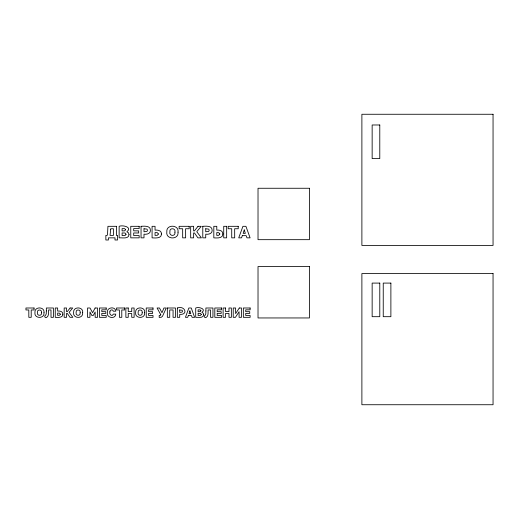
<?xml version="1.0" encoding="UTF-8"?>
<svg xmlns="http://www.w3.org/2000/svg" width="519" height="519" viewBox="0 0 519 519"><rect width="100%" height="100%" fill="white"/><g stroke="black" fill="none" stroke-linecap="round" stroke-linejoin="round"><path stroke-width="0.78" d="M116.399 226.316L116.386 235.412L117.573 235.412L117.553 239.992L114.984 239.992L115.004 237.851L108.426 237.851L108.426 239.992L105.857 239.992L105.857 235.412L107.174 235.412L107.53 234.127L107.933 226.316L116.399 226.316M141.058 226.316L141.038 237.851L143.99 237.851L144.003 234.192C146.682 234.594 150.698 233.706 150.432 230.254C150.542 225.454 144.126 226.148 141.058 226.316M167.352 308.001L167.339 317.323L169.719 317.323L169.732 309.973L173.08 309.96L173.067 317.323L175.474 317.323L175.448 308.001L167.352 308.001M177.336 308.001L177.323 317.323L179.71 317.323L179.723 314.365C188.786 315.02 184.77 305.107 177.336 308.001M202.793 226.316L202.78 237.851L205.725 237.851L205.745 234.192C208.417 234.594 212.433 233.706 212.167 230.254C212.277 225.454 205.868 226.148 202.793 226.316M226.667 226.316L226.654 237.851L223.721 237.851L223.721 226.316L226.667 226.316M144.003 228.756L143.99 231.772L147.013 231.377L147.48 230.222L147.007 229.119L144.003 228.756M179.723 309.973L179.71 312.406L182.15 312.088L182.532 311.153L182.143 310.265L179.723 309.973M205.745 228.756L205.725 231.772L208.748 231.377L209.222 230.222L208.742 229.119L205.745 228.756M46.347 310.933L46.23 313.885L45.549 315.331C43.836 315.546 45.036 318.757 46.807 317.304C49.143 315.773 48.338 312.315 48.572 309.947L50.992 309.96L51.018 317.323L53.405 317.323L53.392 308.001L46.347 308.001L46.347 310.933M205.894 310.933L205.784 313.885L205.096 315.331C203.383 315.546 204.583 318.757 206.354 317.304C208.696 315.773 207.892 312.315 208.119 309.947L210.545 309.96L210.571 317.323L212.952 317.323L212.939 308.001L205.894 308.001L205.894 310.933M110.703 229.45L110.022 235.412L113.421 235.412L113.421 228.756L110.683 228.756L110.703 229.45M109.905 311.796C108.769 314.144 112.299 317.323 113.291 314.112L115.776 314.112C115.497 319.607 105.98 317.9 107.394 312.464C106.44 307.261 115.49 305.951 115.776 311.199L113.291 311.199C113.019 309.006 109.678 309.746 109.905 311.796M41.514 312.73C42.24 316.441 36.408 316.071 37.426 312.464C36.778 308.902 42.48 309.253 41.514 312.73M80.186 312.73C80.919 316.441 75.08 316.071 76.098 312.464C75.45 308.902 81.152 309.253 80.186 312.73M142.2 312.73C142.933 316.441 137.094 316.071 138.112 312.464C137.464 308.902 143.166 309.253 142.2 312.73M174.948 232.168C175.85 236.768 168.63 236.301 169.888 231.837C169.084 227.432 176.142 227.867 174.948 232.168M44.005 312.73C44.764 319.12 33.845 318.835 34.948 312.464C34.273 306.216 45.017 306.502 44.005 312.73M82.677 312.73C83.442 319.12 72.524 318.835 73.627 312.464C72.945 306.216 83.695 306.502 82.677 312.73M144.691 312.73C145.456 319.12 134.538 318.835 135.641 312.464C134.959 306.216 145.709 306.502 144.691 312.73M178.03 232.168C178.971 240.083 165.457 239.726 166.826 231.837C165.989 224.104 179.289 224.461 178.03 232.168M62.844 314.216C62.883 318.056 57.7 317.414 55.254 317.323L55.254 308.001L57.648 308.001L57.648 311.089C59.782 310.764 63.039 311.465 62.844 314.216M161.467 234.011C161.519 238.766 155.103 237.968 152.08 237.851L152.08 226.316L155.045 226.316L155.045 230.138C157.679 229.742 161.714 230.605 161.467 234.011M222.878 234.011C222.956 238.623 216.806 238.026 213.815 237.851L213.815 226.316L216.78 226.316L216.78 230.138C219.362 229.748 223.131 230.767 222.878 234.011M129.043 234.588C128.822 239.382 121.965 237.527 119.136 237.851L119.136 226.316C122.374 224.85 132.89 226.972 126.818 231.837L128.433 232.759L129.043 234.588M203.714 314.683C203.532 318.562 197.992 317.057 195.708 317.323L195.708 308.001C198.303 306.606 206.783 308.721 201.917 312.464L203.221 313.204L203.714 314.683M125.566 229.742L124.729 230.825L122.101 230.929L122.101 228.607L124.729 228.671L125.566 229.742M200.905 310.771L200.23 311.64L198.109 311.731L198.109 309.849L200.23 309.908L200.905 310.771M126.059 234.257L125.079 235.496L122.101 235.574L122.101 232.927L125.047 232.999L126.059 234.257M201.301 314.417L200.509 315.416L198.109 315.481L198.109 313.34L200.483 313.398L201.301 314.417M60.366 314.203L59.51 315.267L57.648 315.351L57.648 313.061L59.51 313.145L60.366 314.203M158.405 233.998L157.341 235.308L155.045 235.412L155.045 232.577L157.341 232.687L158.405 233.998M219.816 233.998L218.752 235.308L216.78 235.412L216.78 232.577L218.752 232.687L219.816 233.998M189.909 310.913L189.026 313.684L190.784 313.684L189.909 310.913M244.248 229.923L243.164 233.355L245.338 233.355L244.248 229.923M188.345 315.539L187.709 317.323L185.445 317.323L188.838 308.001L191.252 308.001L194.631 317.323L192.088 317.323L191.466 315.539L188.345 315.539M242.321 235.645L241.53 237.851L238.727 237.851L242.931 226.316L245.915 226.316L250.1 237.851L246.953 237.851L246.175 235.645L242.321 235.645M160.806 314.806L160.468 315.351L159.203 315.455L159.203 317.427L161.448 317.2L162.544 316.188L166.262 308.001L163.92 308.001L161.973 312.73L159.495 308.001L157.075 308.001L160.806 314.806M95.126 308.001L92.583 312.73L90.001 308.001L87.549 308.001L87.549 317.323L89.949 317.323L89.949 311.984L91.876 315.526L93.225 315.526L95.152 311.984L95.152 317.323L97.54 317.323L97.54 308.001L95.126 308.001M239.285 308.001L235.626 313.593L235.626 308.001L233.226 308.001L233.226 317.323L235.425 317.323L239.084 311.731L239.084 317.323L241.497 317.323L241.497 308.001L239.285 308.001M70.097 308.001L67.236 311.692L66.568 311.692L66.568 308.001L64.174 308.001L64.174 317.323L66.568 317.323L66.568 313.366L67.236 313.366L70.033 317.323L72.842 317.323L69.098 312.354L72.705 308.001L70.097 308.001M197.999 226.316L194.456 230.884L193.632 230.884L193.632 226.316L190.668 226.316L190.668 237.851L193.632 237.851L193.632 232.96L194.456 232.96L197.921 237.851L201.398 237.851L196.766 231.708L201.229 226.316L197.999 226.316M493.05 114.264L361.886 114.264L361.886 245.429L493.05 245.429L493.05 114.264M379.785 124.982L372.149 124.982L372.149 158.58L379.785 158.58L379.785 124.982M309.434 188.261L258.021 188.261L258.021 239.674L309.434 239.674L309.434 188.261M139.144 226.316L130.756 226.316L130.769 237.851L139.176 237.851L139.144 235.594L133.72 235.574L133.688 232.96L138.683 232.992L138.651 230.884L133.72 230.845L133.688 228.574L139.176 228.594L139.144 226.316M189.156 226.316L179.12 226.316L179.12 228.736L182.662 228.756L182.675 237.851L185.646 237.851L185.607 228.736L189.188 228.756L189.156 226.316M238.202 226.316L228.165 226.316L228.165 228.736L231.708 228.756L231.727 237.851L234.692 237.851L234.659 228.736L238.234 228.756L238.202 226.316M309.434 266.545L258.021 266.545L258.021 317.952L309.434 317.952L309.434 266.545M493.05 273.571L361.886 273.571L361.886 404.736L493.05 404.736L493.05 273.571M379.785 283.089L372.149 283.089L372.149 316.687L379.785 316.687L379.785 283.089M390.885 283.089L383.243 283.089L383.243 316.687L390.885 316.687L390.885 283.089M34.059 308.001L25.95 308.001L25.95 309.96L28.811 309.973L28.824 317.323L31.224 317.323L31.198 309.96L34.085 309.973L34.059 308.001M106.194 308.001L99.414 308.001L99.427 317.323L106.22 317.323L106.194 315.494L101.815 315.481L101.782 313.366L105.818 313.392L105.792 311.692L101.815 311.66L101.782 309.824L106.22 309.837L106.194 308.001M124.631 308.001L116.522 308.001L116.522 309.96L119.389 309.973L119.402 317.323L121.796 317.323L121.77 309.96L124.657 309.973L124.631 308.001M128.238 308.001L125.858 308.001L125.87 317.323L128.251 317.323L128.238 313.489L131.716 313.515L131.729 317.323L134.123 317.323L134.097 308.001L131.716 308.001L131.729 311.569L128.251 311.543L128.238 308.001M153.014 308.001L146.235 308.001L146.248 317.323L153.04 317.323L153.014 315.494L148.635 315.481L148.609 313.366L152.638 313.392L152.612 311.692L148.635 311.66L148.609 309.824L153.04 309.837L153.014 308.001M221.581 308.001L214.801 308.001L214.814 317.323L221.607 317.323L221.581 315.494L217.202 315.481L217.176 313.366L221.211 313.392L221.178 311.692L217.202 311.66L217.176 309.824L221.607 309.837L221.581 308.001M225.493 308.001L223.112 308.001L223.125 317.323L225.512 317.323L225.493 313.489L228.97 313.515L228.983 317.323L231.383 317.323L231.351 308.001L228.97 308.001L228.983 311.569L225.512 311.543L225.493 308.001M250.119 308.001L243.346 308.001L243.359 317.323L250.145 317.323L250.119 315.494L245.74 315.481L245.714 313.366L249.749 313.392L249.723 311.692L245.74 311.66L245.714 309.824L250.145 309.837L250.119 308.001"/></g></svg>
